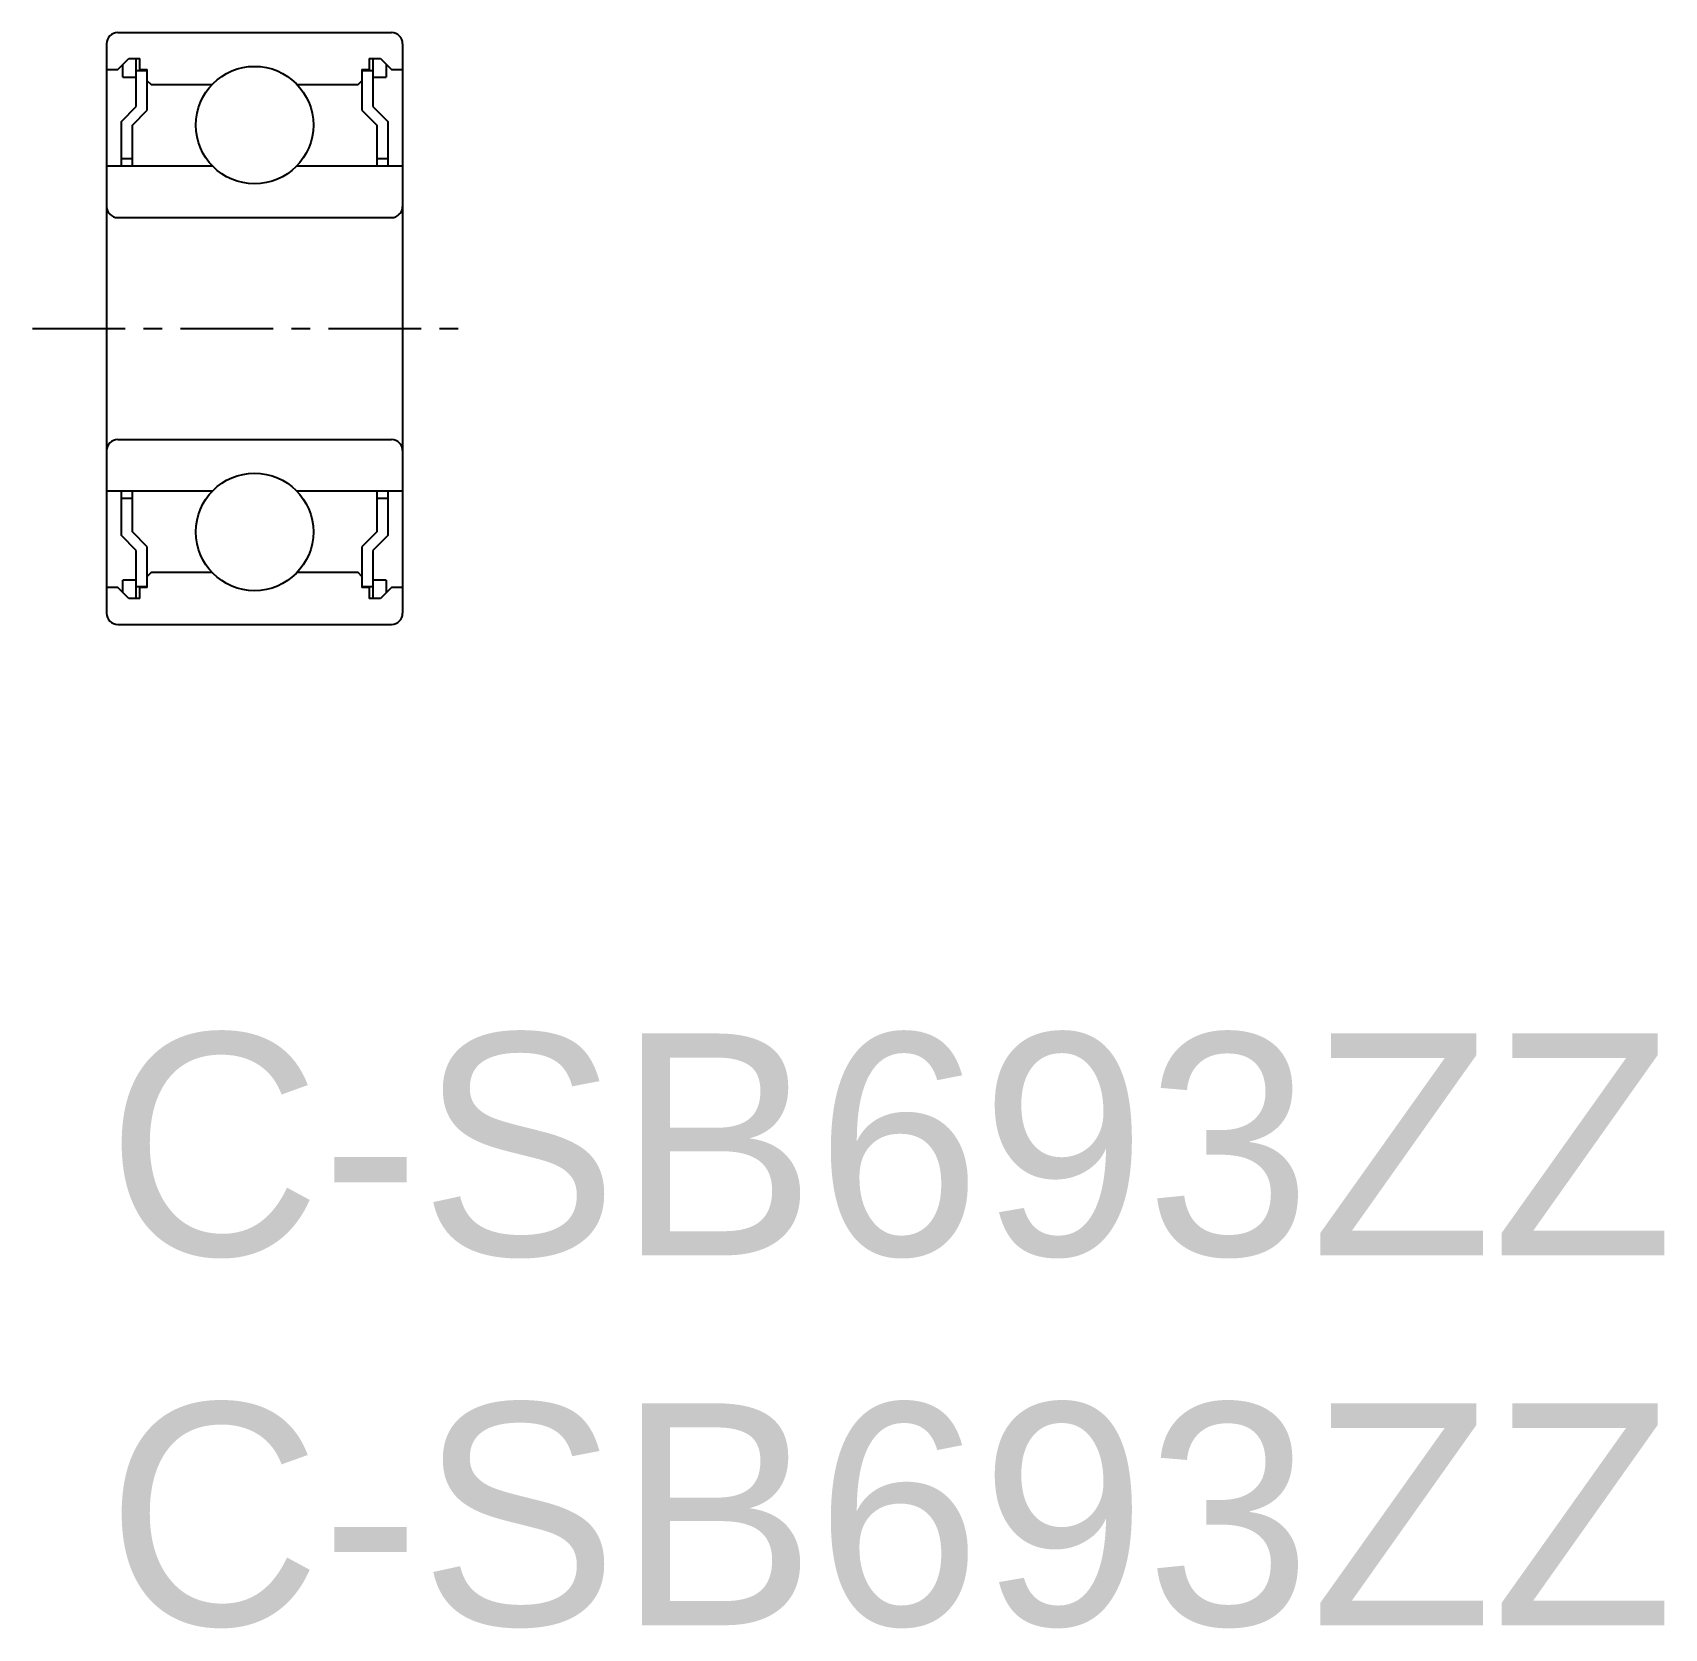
# Model space of a CAD drawing. Extents: x -1 to 21.1, y -8 to 13.5.
import ezdxf

# ---------------------------------------------------------------- set-up
doc = ezdxf.new("R2010")
doc.units = 0
doc.linetypes.add('CENTER', pattern=[2, 1.25, -0.25, 0.25, -0.25])
doc.layers.get('0').update_dxf_attribs({"linetype": 'CONTINUOUS'})
doc.layers.add('CENTER', color=1, linetype='CENTER')

msp = doc.modelspace()

# ---------------------------------------------------------------- linework, layer by layer
for p, q in [((0.15, 13.529), (3.85, 13.529)), ((0, 13.379), (0, 5.679)), ((4, 13.379), (4, 5.679)), ((0, 13.029), (0.15, 13.029)), ((0.15, 13.029), (0.3, 13.179)), ((0.22, 12.929), (0.22, 13.099)), ((0.3, 13.179), (0.45, 13.179)), ((0.4, 12.529), (0.4, 13.179)), ((0.4, 13.019), (0.55, 13.019)), ((0.45, 13.029), (0.45, 13.179)), ((0.45, 13.029), (0.55, 13.029)), ((0.55, 12.829), (0.55, 13.029)), ((0.55, 12.479), (0.55, 13.029)), ((3.45, 13.029), (3.55, 13.029)), ((3.45, 13.029), (3.45, 12.479)), ((3.45, 13.019), (3.6, 13.019)), ((3.55, 13.179), (3.7, 13.179)), ((3.55, 13.179), (3.55, 13.029)), ((3.6, 13.179), (3.6, 12.529)), ((3.7, 13.179), (3.85, 13.029)), ((3.78, 13.099), (3.78, 12.929)), ((3.85, 13.029), (4, 13.029)), ((0.22, 12.929), (0.4, 12.929)), ((0.55, 12.879), (0.6, 12.829)), ((0.6, 12.829), (1.428, 12.829)), ((2.572, 12.829), (3.4, 12.829)), ((3.4, 12.829), (3.45, 12.879)), ((3.6, 12.929), (3.78, 12.929)), ((0.2, 12.329), (0.4, 12.529)), ((0.35, 12.279), (0.55, 12.479)), ((3.45, 12.479), (3.65, 12.279)), ((3.6, 12.529), (3.8, 12.329)), ((0.2, 11.729), (0.2, 12.329)), ((0.35, 11.729), (0.35, 12.279)), ((3.65, 12.279), (3.65, 11.729)), ((3.8, 12.329), (3.8, 11.729)), ((0, 11.729), (1.428, 11.729)), ((0.2, 11.829), (0.35, 11.829)), ((2.572, 11.729), (4, 11.729)), ((3.65, 11.829), (3.8, 11.829)), ((0.15, 11.029), (3.85, 11.029)), ((0.15, 8.029), (3.85, 8.029)), ((1.428, 7.329), (0, 7.329)), ((0.2, 6.729), (0.2, 7.329)), ((0.35, 6.779), (0.35, 7.329)), ((4, 7.329), (2.572, 7.329)), ((3.65, 7.329), (3.65, 6.779)), ((3.8, 7.329), (3.8, 6.729)), ((0.35, 7.229), (0.2, 7.229)), ((3.8, 7.229), (3.65, 7.229)), ((0.4, 6.529), (0.2, 6.729)), ((0.55, 6.579), (0.35, 6.779)), ((3.65, 6.779), (3.45, 6.579)), ((3.8, 6.729), (3.6, 6.529)), ((0.4, 5.879), (0.4, 6.529)), ((0.55, 6.029), (0.55, 6.579)), ((3.45, 6.579), (3.45, 6.029)), ((3.6, 6.529), (3.6, 5.879)), ((0.55, 6.029), (0.55, 6.229)), ((0.6, 6.229), (0.55, 6.179)), ((1.428, 6.229), (0.6, 6.229)), ((1.014, 6.229), (1.014, 6.229)), ((1.221, 6.229), (1.221, 6.229)), ((3.4, 6.229), (2.572, 6.229)), ((3.45, 6.179), (3.4, 6.229)), ((0.15, 6.029), (0, 6.029)), ((0.3, 5.879), (0.15, 6.029)), ((0.22, 5.959), (0.22, 6.129)), ((0.4, 6.129), (0.22, 6.129)), ((0.55, 6.039), (0.4, 6.039)), ((0.45, 5.879), (0.45, 6.029)), ((0.55, 6.029), (0.45, 6.029)), ((3.6, 6.039), (3.45, 6.039)), ((3.55, 6.029), (3.45, 6.029)), ((3.55, 6.029), (3.55, 5.879)), ((3.78, 6.129), (3.6, 6.129)), ((3.85, 6.029), (3.7, 5.879)), ((3.78, 6.129), (3.78, 5.959)), ((4, 6.029), (3.85, 6.029)), ((3.95, 6.029), (3.85, 6.029)), ((0.45, 5.879), (0.3, 5.879)), ((3.7, 5.879), (3.55, 5.879)), ((0.15, 5.529), (3.85, 5.529))]:
    msp.add_line(p, q)
for centre in [(2, 12.279), (2, 6.779)]:
    msp.add_circle(centre, 0.794)
for centre, start, end in [((0.15, 13.379), 90, 180), ((3.85, 13.379), 0, 90), ((0.15, 11.179), 180, 270), ((3.85, 11.179), 270, 0), ((0.15, 7.879), 90, 180), ((3.85, 7.879), 0, 90), ((0.15, 5.679), 180, 270), ((3.85, 5.679), 270, 0)]:
    msp.add_arc(centre, 0.15, start, end)
at = {"layer": 'CENTER', "color": 1, "linetype": 'CENTER'}
msp.add_line((-1, 9.529), (5, 9.529), dxfattribs=at)

# ---------------------------------------------------------------- texts
at = {"color": 7, "linetype": 'CONTINUOUS'}
for p in [(0, -3), (0, -8)]:
    msp.add_text('C-SB693ZZ', height=3, dxfattribs=at).set_placement(p)

doc.saveas('drawing.dxf')
